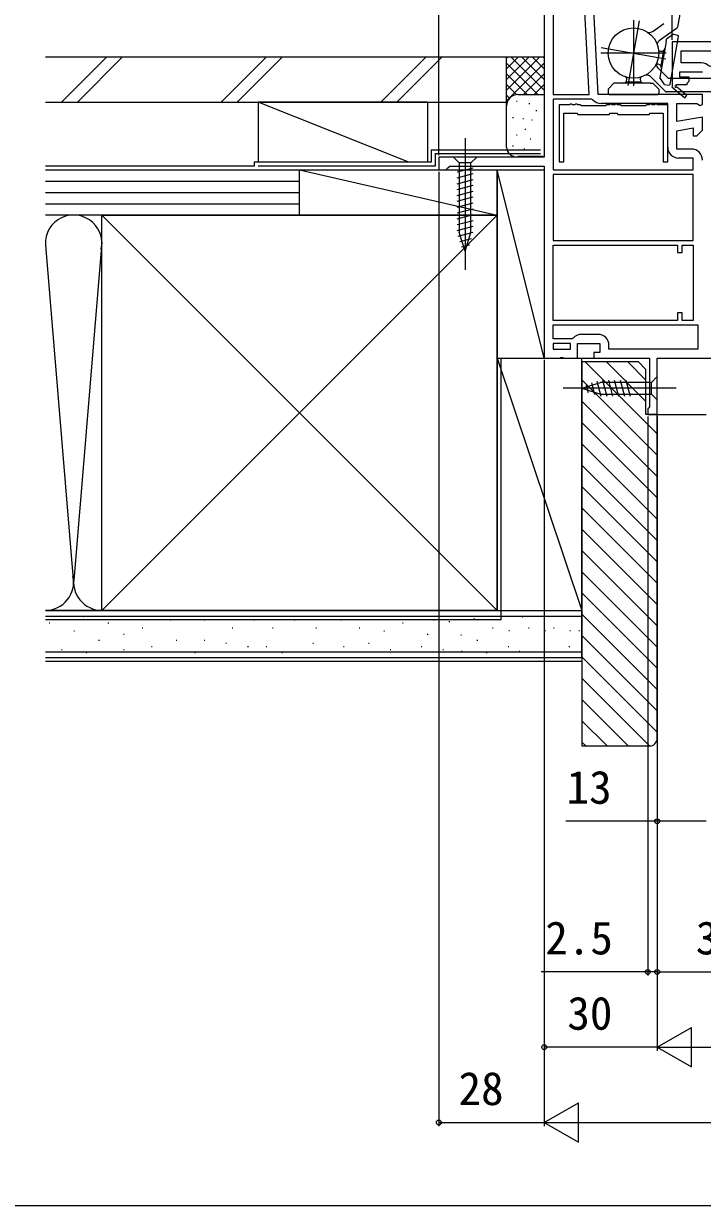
# Model space of a CAD drawing. Units: millimetres, scale not verified. Extents: x -525 to 525, y -783 to 779.
# Drawn here: x -312.8 to -132.5, y -782.7 to -468.9 of the extents above; entities that cross this region are included whole.
import ezdxf
from ezdxf.enums import TextEntityAlignment as Align

# ---------------------------------------------------------------- set-up
doc = ezdxf.new("R2010")
doc.units = ezdxf.units.MM
doc.header["$LTSCALE"] = 4
for name, color, linetype in [('0-2_YKK_11', 7, 'Continuous'), ('0-4_YKK_12', 2, 'Continuous'), ('0-5_YKK_13', 4, 'Continuous'), ('0-7_YKK_D', 6, 'Continuous'), ('0-8_YKK_ZWAK', 7, 'Continuous'), ('0-9_YSS_K', 3, 'Continuous'), ('0-A_YSS_KE', 3, 'Continuous')]:
    doc.layers.add(name, color=color, linetype=linetype)
doc.styles.add('ＭＳ ゴシック', font='')
doc.styles.get('ＭＳ ゴシック').set_extended_font_data('MS Gothic')

msp = doc.modelspace()

# ---------------------------------------------------------------- linework, layer by layer
at = {"layer": '0-2_YKK_11'}
msp.add_line((-160.2, -551.4), (-164.6, -551.4), dxfattribs=at)
for points in [[(-174.5, -442.7), (-174.5, -504.3), (-202.5, -504.3), (-202.5, -507.7), (-200.6, -507.7), (-200.1, -507.2), (-199.6, -506.7), (-174.5, -506.7), (-174.5, -557.7), (-170.258, -557.7), (-170.075, -557.58), (-169.525, -557.58), (-169.342, -557.7), (-165.7, -557.7), (-165.7, -553.8), (-159.7, -553.8), (-159.7, -556.2), (-161.3, -556.2), (-161.3, -557.7), (-146.5, -557.7), (-146.5, -570.608), (-146.75, -570.904), (-147, -571.2), (-147, -572.7), (-144.5, -572.7), (-144.5, -557.7), (-106.5, -557.7)], [(-135.4, -502.2), (-139.3, -502.2), (-139.3, -497.344), (-134.9, -496.568), (-134.9, -498.7), (-134, -498.7), (-132.5, -497.2), (-132.5, -493.708), (-139.3, -494.907), (-139.3, -490.1), (-133.944, -490.1), (-133.076, -490.642), (-132.5, -490.323), (-132.5, -487.7), (-160.142, -487.7), (-162.5, -442.7), (-174.5, -442.7)], [(-68.499, -473.7), (-140.499, -473.7), (-140.499, -485.566), (-140.577, -485.7), (-137.158, -488.605), (-136.64, -487.995), (-139.36, -485.684)], [(-138.1, -476.1), (-116.5, -476.1), (-116.499, -480.3), (-130.298, -480.3), (-130.652, -480.153)], [(-132.707, -479.3), (-138.099, -479.3), (-138.1, -476.1)], [(-139.425, -485.306), (-139.249, -485), (-136.499, -485), (-136.499, -484.7), (-135.999, -484.2), (-135.999, -483.1), (-138.499, -483.1), (-138.499, -481.7), (-132.499, -481.7)], [(-161.576, -489.076), (-161.958, -488.9), (-172.1, -488.9), (-172.1, -507.7)], [(-170.5, -490.4), (-170.5, -505.6), (-169.3, -505.6), (-169.3, -492.7), (-165.853, -492.7), (-165.553, -493), (-157.247, -493), (-156.947, -492.7), (-155.253, -492.7), (-154.953, -493), (-146.647, -493), (-146.347, -492.7), (-142.9, -492.7), (-142.9, -505.6), (-141.7, -505.6), (-141.7, -490.4), (-144.413, -490.4), (-144.606, -490.25), (-144.994, -490.25), (-145.187, -490.4), (-145.813, -490.4), (-146.006, -490.25), (-146.394, -490.25), (-146.587, -490.4), (-147.3, -490.4), (-147.6, -490.7), (-154, -490.7), (-154.3, -490.4), (-155.013, -490.4), (-155.206, -490.25), (-155.594, -490.25), (-155.787, -490.4), (-156.413, -490.4), (-156.606, -490.25), (-156.994, -490.25), (-157.187, -490.4), (-157.9, -490.4), (-158.2, -490.7), (-164.6, -490.7), (-164.9, -490.4)], [(-164.9, -490.4), (-165.613, -490.4), (-165.806, -490.25), (-166.194, -490.25), (-166.387, -490.4), (-167.013, -490.4), (-167.206, -490.25), (-167.594, -490.25), (-167.787, -490.4), (-170.5, -490.4)], [(-141.7, -501.7), (-141.7, -490.1), (-159.365, -490.1)], [(-172.1, -507.7), (-134.9, -507.7), (-134.9, -504.6), (-138.8, -504.6)], [(-172.1, -548.9), (-133.7, -548.9), (-133.7, -555.3), (-157.3, -555.3), (-157.3, -554.3)], [(-166.81, -552.422), (-167.192, -552.6), (-172.1, -552.6), (-172.1, -548.9)]]:
    msp.add_lwpolyline(points, dxfattribs=at)
for points in [[(-162.545, -487.7), (-164.778, -445.1), (-172.1, -445.1), (-172.1, -487.7)], [(-134.9, -508.9), (-172.1, -508.9), (-172.1, -526.5), (-134.9, -526.5)], [(-139.1, -547.7), (-172.1, -547.7), (-172.1, -527.7), (-139.1, -527.7), (-139.1, -529.7), (-137.9, -529.7), (-137.9, -527.7), (-134.9, -527.7), (-134.9, -547.7), (-137.9, -547.7), (-137.9, -545.7), (-139.1, -545.7)], [(-167.5, -553.8), (-172.1, -553.8), (-172.1, -555.3), (-167.5, -555.3)]]:
    msp.add_lwpolyline(points, close=True, dxfattribs=at)
for centre, radius, start, end in [((-132.707, -482.2), 2.9, 44.90088, 89.99999), ((-139.55, -485.522), 0.25, 59.99997, 319.64296), ((-159.365, -487.2), 2.9, 220.32022, 270.00001), ((-138.8, -501.7), 2.9, 180.00001, 269.99999), ((-135.4, -505.1), 2.9, 0.00001, 89.99999), ((-164.6, -554.3), 2.9, 90.00001, 139.63901), ((-160.2, -554.3), 2.9, 0.00001, 89.99999)]:
    msp.add_arc(centre, radius, start, end, dxfattribs=at)
at = {"layer": '0-4_YKK_12'}
for p, q in [((-170.258, -557.7), (-169.342, -557.7)), ((-166.7, -557.7), (-160.8, -557.7)), ((-145, -572.7), (-131.5, -572.7))]:
    msp.add_line(p, q, dxfattribs=at)
at = {"layer": '0-5_YKK_13'}
for p, q in [((-135.655, -450.126), (-139.127, -469.815)), ((-149.289, -468.132), (-152.31, -485.268)), ((-150.799, -468), (-150.799, -485.4)), ((-145.602, -470.865), (-142.766, -468.88)), ((-139.332, -470.138), (-143.66, -473.168)), ((-142.14, -473.657), (-143.819, -483.181)), ((-142.14, -473.657), (-142.023, -472.996)), ((-140.173, -471.719), (-142.023, -472.996)), ((-141.087, -484.962), (-138.847, -472.258)), ((-140.173, -471.719), (-139.09, -471.91)), ((-142.099, -476.7), (-159.499, -476.7)), ((-159.367, -475.189), (-142.232, -478.21)), ((-142.855, -476.026), (-143.564, -480.05)), ((-142.346, -486.853), (-146.082, -483.117)), ((-144.151, -480.805), (-141.703, -483.253)), ((-142.517, -485.014), (-143.819, -483.181)), ((-157.549, -486.3), (-155.971, -484.7)), ((-157.549, -486.3), (-157.549, -487.4)), ((-146.299, -484.7), (-155.971, -484.7)), ((-148.757, -484.407), (-152.842, -484.407)), ((-146.299, -484.7), (-145.628, -484.7)), ((-144.049, -486.3), (-145.628, -484.7)), ((-144.049, -486.3), (-144.049, -487.4)), ((-142.517, -485.014), (-141.434, -485.205)), ((-141.35, -483.4), (-120.499, -483.4)), ((-157.249, -487.7), (-144.349, -487.7)), ((-121.999, -487), (-141.992, -487)), ((-195.5, -499.3), (-195.5, -534.3)), ((-192.4, -504.3), (-198.6, -504.3)), ((-198.6, -504.3), (-197.05, -505.85)), ((-192.4, -504.3), (-193.95, -505.85)), ((-197.6, -508.276), (-193.4, -507.151)), ((-197.05, -505.85), (-197.05, -524.384)), ((-193.95, -505.85), (-197.05, -505.85)), ((-193.95, -524.384), (-193.95, -505.85)), ((-197.6, -509.829), (-193.4, -508.704)), ((-197.6, -511.382), (-193.4, -510.257)), ((-197.6, -512.935), (-193.4, -511.81)), ((-197.6, -514.488), (-193.4, -513.363)), ((-197.6, -516.041), (-193.4, -514.916)), ((-197.6, -517.594), (-193.4, -516.469)), ((-197.6, -519.147), (-193.4, -518.021)), ((-197.6, -520.7), (-193.4, -519.574)), ((-197.6, -522.253), (-193.4, -521.127)), ((-197.6, -523.806), (-193.4, -522.68)), ((-197.341, -525.289), (-193.4, -524.233)), ((-195.5, -529.3), (-197.05, -524.384)), ((-196.89, -526.721), (-193.854, -525.908)), ((-195.5, -529.3), (-193.95, -524.384)), ((-196.438, -528.153), (-194.388, -527.604)), ((-164.5, -565.7), (-159.584, -564.15)), ((-163.353, -564.762), (-162.804, -566.812)), ((-161.921, -564.31), (-161.108, -567.346)), ((-160.489, -563.859), (-159.433, -567.8)), ((-146.05, -564.15), (-159.584, -564.15)), ((-159.006, -563.6), (-157.88, -567.8)), ((-157.453, -563.6), (-156.327, -567.8)), ((-155.9, -563.6), (-154.774, -567.8)), ((-154.347, -563.6), (-153.221, -567.8)), ((-152.794, -563.6), (-151.669, -567.8)), ((-144.5, -562.6), (-146.05, -564.15)), ((-146.05, -567.25), (-146.05, -564.15)), ((-144.5, -568.8), (-144.5, -562.6)), ((-139.5, -565.7), (-169.5, -565.7)), ((-164.5, -565.7), (-159.584, -567.25)), ((-159.584, -567.25), (-146.05, -567.25)), ((-144.5, -568.8), (-146.05, -567.25))]:
    msp.add_line(p, q, dxfattribs=at)
msp.add_circle((-150.799, -476.7), 6.7, dxfattribs=at)
msp.add_circle((-150.799, -476.7), 6.7, dxfattribs=at)
for centre, radius, start, end in [((-139.619, -469.728), 0.5, 305, 350), ((-146.749, -469.227), 2, 264.26693, 305), ((-142.513, -474.806), 2, 125, 170.14215), ((-139.142, -472.206), 0.3, 349.99988, 79.99988), ((-143.45, -475.203), 1, 226.02295, 260), ((-143.428, -475.207), 1, 260, 350), ((-144.405, -480.62), 1, 80, 113.97705), ((-142.737, -479.391), 2, 184.26693, 225), ((-144.383, -480.623), 1, 350, 80), ((-153.549, -483.677), 1, 0, 33.97705), ((-148.049, -483.677), 1, 146.02295, 180), ((-147.496, -484.532), 2, 45, 90.14215), ((-141.35, -482.9), 0.5, 225, 270), ((-153.549, -483.7), 1, 270, 0), ((-148.049, -483.7), 1, 180, 270), ((-141.382, -484.91), 0.3, 260, 349.99988), ((-157.249, -487.4), 0.3, 180, 269.99988), ((-144.349, -487.4), 0.3, 269.99988, 359.99988), ((-141.992, -486.5), 0.5, 225, 270)]:
    msp.add_arc(centre, radius, start, end, dxfattribs=at)
at = {"layer": '0-7_YKK_D'}
for p, q in [((-202.5, -503.8), (-202.5, -379.703)), ((-140.499, -473.2), (-140.499, -379.703)), ((-140.499, -473.2), (-140.499, -379.703)), ((-140.499, -473.2), (-140.499, -399.703)), ((-202.5, -508.2), (-202.5, -761.7)), ((-174.5, -558.2), (-174.5, -741.7)), ((-174.5, -558.2), (-174.5, -761.7)), ((-174.5, -558.2), (-174.5, -761.7)), ((-147, -573.2), (-147, -721.7)), ((-144.5, -573.2), (-144.5, -741.7)), ((-144.5, -573.2), (-144.5, -741.7)), ((-144.5, -573.2), (-144.5, -721.7)), ((-144.5, -573.2), (-144.5, -721.7)), ((-144.5, -573.2), (-144.5, -681.7)), ((-147, -720.7), (-175.327, -720.7)), ((-144.5, -720.7), (-147, -720.7)), ((-144.5, -720.7), (-141.95, -720.7)), ((-144.5, -720.7), (-106.5, -720.7)), ((-144.5, -740.7), (-135.407, -735.45)), ((-135.407, -745.95), (-135.407, -735.45)), ((-144.5, -740.7), (-174.5, -740.7)), ((-144.5, -740.7), (-135.407, -745.95)), ((-144.5, -740.7), (-126.313, -740.7)), ((-134, -740.7), (235, -740.7)), ((-174.5, -760.7), (-165.407, -755.45)), ((-165.407, -765.95), (-165.407, -755.45)), ((-202.5, -760.7), (-174.5, -760.7)), ((-174.5, -760.7), (-165.407, -765.95)), ((-174.5, -760.7), (-156.313, -760.7)), ((-164, -760.7), (265, -760.7))]:
    msp.add_line(p, q, dxfattribs=at)
msp.add_lwpolyline([(-131.5, -680.7), (-144.5, -680.7), (-168.726, -680.7)], dxfattribs=at)
for centre in [(-144.5, -680.7), (-147, -720.7), (-144.5, -720.7), (-144.5, -720.7), (-174.5, -740.7), (-202.5, -760.7)]:
    msp.add_circle(centre, 0.637, dxfattribs=at)
at = {"layer": '0-8_YKK_ZWAK'}
msp.add_lwpolyline([(-525, -782.7), (525, -782.7), (525, 747.3)], dxfattribs=at)
at = {"layer": '0-9_YSS_K'}
for p, q in [((-302.706, -489.7), (-290.706, -477.7)), ((-298.463, -489.7), (-286.463, -477.7)), ((-260.279, -489.7), (-248.279, -477.7)), ((-256.037, -489.7), (-244.037, -477.7)), ((-217.853, -489.7), (-205.853, -477.7)), ((-213.61, -489.7), (-201.61, -477.7)), ((-184.5, -477.7), (-174.5, -477.7)), ((-184.5, -490.7), (-184.5, -477.7)), ((-175.642, -477.7), (-184.5, -486.558)), ((-178.471, -477.7), (-184.5, -483.729)), ((-181.299, -477.7), (-184.5, -480.901)), ((-184.127, -477.7), (-184.5, -478.073)), ((-174.5, -479.386), (-184.5, -489.386)), ((-176.186, -487.7), (-184.5, -479.386)), ((-174.5, -486.558), (-183.358, -477.7)), ((-174.5, -483.729), (-180.529, -477.7)), ((-174.5, -480.901), (-177.701, -477.7)), ((-174.5, -478.073), (-174.873, -477.7)), ((-179.015, -487.7), (-184.5, -482.215)), ((-174.5, -482.215), (-179.985, -487.7)), ((-181.825, -487.718), (-184.5, -485.043)), ((-174.5, -485.043), (-177.175, -487.718)), ((-183.705, -488.666), (-184.5, -487.872)), ((-181.695, -489.528), (-181.895, -489.528)), ((-181.5, -487.7), (-174.5, -487.7)), ((-210.5, -505.7), (-250.5, -489.7)), ((-250.5, -489.7), (-250.5, -505.7)), ((-205.5, -489.7), (-250.5, -489.7)), ((-205.5, -489.7), (-205.5, -505.7)), ((-184.5, -501.7), (-184.5, -490.7)), ((-178.357, -490.195), (-178.557, -490.195)), ((-176.501, -492.026), (-176.701, -492.026)), ((-182.696, -493.867), (-182.896, -493.867)), ((-180.026, -494.201), (-180.226, -494.201)), ((-177.689, -494.535), (-177.889, -494.535)), ((-181.695, -498.541), (-181.895, -498.541)), ((-179.423, -496.994), (-179.623, -496.994)), ((-182.696, -501.382), (-182.896, -501.382)), ((-178.023, -499.542), (-178.223, -499.542)), ((-174.8, -504.2), (-181.5, -504.2)), ((-179.692, -502.214), (-179.892, -502.214)), ((-307, -507.7), (-239.5, -507.7)), ((-250.5, -507.7), (-205.5, -507.7)), ((-239.5, -519.7), (-239.5, -507.7)), ((-239.5, -507.7), (-187, -519.7)), ((-187, -507.7), (-174.5, -507.7)), ((-187, -557.7), (-187, -507.7)), ((-174.5, -557.7), (-187, -507.7)), ((-174.5, -507.7), (-174.5, -557.7)), ((-307, -510.7), (-239.5, -510.7)), ((-307, -513.7), (-239.5, -513.7)), ((-307, -516.7), (-239.5, -516.7)), ((-292, -519.7), (-307, -519.7)), ((-239.5, -519.7), (-307, -519.7)), ((-187, -624.7), (-292, -519.7)), ((-187, -519.7), (-292, -624.7)), ((-292.006, -526.894), (-299.342, -615.668)), ((-306.842, -528.732), (-299.5, -617.581)), ((-187, -557.7), (-159.5, -557.7)), ((-187, -624.7), (-187, -557.7)), ((-187, -557.7), (-164.5, -624.7)), ((-164.5, -624.7), (-164.5, -557.7)), ((-163.653, -558.7), (-144.5, -577.853)), ((-157.996, -558.7), (-147.5, -569.196)), ((-152.339, -558.7), (-147.5, -563.539)), ((-164.5, -563.51), (-144.5, -583.51)), ((-164.5, -569.167), (-144.5, -589.167)), ((-164.5, -574.823), (-144.5, -594.823)), ((-164.5, -580.48), (-144.5, -600.48)), ((-164.5, -586.137), (-144.5, -606.137)), ((-164.5, -591.794), (-144.5, -611.794)), ((-164.5, -597.451), (-144.5, -617.451)), ((-164.5, -603.108), (-144.5, -623.108)), ((-164.5, -608.765), (-144.5, -628.765)), ((-164.5, -614.421), (-144.5, -634.421)), ((-164.5, -620.078), (-144.5, -640.078)), ((-292, -624.7), (-307, -624.7)), ((-307, -626.2), (-164.5, -626.2)), ((-296.76, -626.442), (-296.96, -626.442)), ((-273.684, -627.266), (-273.884, -627.266)), ((-264.618, -627.266), (-264.818, -627.266)), ((-251.431, -627.266), (-251.631, -627.266)), ((-240.717, -627.266), (-240.917, -627.266)), ((-228.424, -627.266), (-228.624, -627.266)), ((-203.699, -627.266), (-203.899, -627.266)), ((-192.981, -626.919), (-193.181, -626.919)), ((-187, -624.7), (-164.5, -624.7)), ((-180.184, -626.53), (-180.384, -626.53)), ((-164.5, -625.735), (-144.5, -645.735)), ((-305.826, -628.09), (-306.026, -628.09)), ((-299.233, -630.238), (-299.433, -630.238)), ((-290.167, -628.09), (-290.367, -628.09)), ((-281.101, -629.414), (-281.301, -629.414)), ((-257.201, -629.414), (-257.401, -629.414)), ((-246.486, -629.414), (-246.686, -629.414)), ((-234.948, -629.414), (-235.148, -629.414)), ((-223.479, -629.414), (-223.679, -629.414)), ((-216.885, -630.238), (-217.085, -630.238)), ((-211.94, -628.09), (-212.14, -628.09)), ((-199.608, -627.699), (-199.808, -627.699)), ((-188.04, -629.414), (-188.24, -629.414)), ((-183.692, -630.148), (-183.892, -630.148)), ((-178.503, -629.414), (-178.703, -629.414)), ((-174.155, -630.148), (-174.355, -630.148)), ((-171.862, -629.414), (-172.062, -629.414)), ((-167.514, -630.148), (-167.714, -630.148)), ((-165.117, -630.148), (-165.317, -630.148)), ((-292.639, -632.711), (-292.839, -632.711)), ((-286.046, -631.062), (-286.246, -631.062)), ((-272.035, -632.711), (-272.235, -632.711)), ((-264.618, -632.711), (-264.818, -632.711)), ((-258.849, -633.535), (-259.049, -633.535)), ((-235.772, -633.535), (-235.972, -633.535)), ((-221.006, -633.535), (-221.206, -633.535)), ((-205.347, -631.062), (-205.547, -631.062)), ((-196.489, -631.317), (-196.69, -631.317)), ((-192.161, -632.711), (-192.361, -632.711)), ((-164.5, -631.392), (-144.5, -651.392)), ((-307, -635.7), (-164.5, -635.7)), ((-302.529, -635.183), (-302.729, -635.183)), ((-295.936, -636.007), (-296.136, -636.007)), ((-286.046, -635.183), (-286.246, -635.183)), ((-278.629, -634.359), (-278.829, -634.359)), ((-267.09, -636.007), (-267.29, -636.007)), ((-253.08, -634.359), (-253.28, -634.359)), ((-248.135, -634.359), (-248.335, -634.359)), ((-244.014, -636.007), (-244.214, -636.007)), ((-227.599, -634.359), (-227.799, -634.359)), ((-215.237, -635.183), (-215.437, -635.183)), ((-206.995, -634.359), (-207.195, -634.359)), ((-201.226, -635.183), (-201.426, -635.183)), ((-196.3, -635.605), (-196.5, -635.605)), ((-189.688, -636.007), (-189.888, -636.007)), ((-183.919, -634.359), (-184.119, -634.359)), ((-180.963, -635.605), (-181.163, -635.605)), ((-174.383, -634.359), (-174.583, -634.359)), ((-167.741, -634.359), (-167.941, -634.359)), ((-164.5, -637.049), (-144.5, -657.049)), ((-307, -638.2), (-164.5, -638.2)), ((-164.5, -642.706), (-146.506, -660.7)), ((-164.5, -648.363), (-152.163, -660.7)), ((-164.5, -654.019), (-157.819, -660.7)), ((-164.5, -659.676), (-163.476, -660.7))]:
    msp.add_line(p, q, dxfattribs=at)
msp.add_lwpolyline([(-239.5, -519.7), (-239.5, -507.7), (-187, -507.7), (-187, -519.7)], close=True, dxfattribs=at)
for centre, radius, start, end in [((-181.5, -490.7), 3, 90, 180), ((-181.892, -501.621), 2.609, 181.73764, 278.65122), ((-299.5, -527.2), 7.5, 348.21621, 191.78332), ((-307, -617.2), 7.5, 270, 11.78354), ((-292, -617.2), 7.5, 168.21647, 270)]:
    msp.add_arc(centre, radius, start, end, dxfattribs=at)
at = {"layer": '0-A_YSS_KE'}
for p, q in [((-307, -477.7), (-184.5, -477.7)), ((-204.5, -502.35), (-175.5, -502.35)), ((-203.5, -503.35), (-175.5, -503.35)), ((-251.5, -506.7), (-307, -506.7)), ((-251.5, -505.7), (-251.5, -506.7)), ((-292, -533.665), (-292, -519.7)), ((-292, -624.7), (-292, -527.2)), ((-186, -557.7), (-186, -627.2)), ((-307, -624.7), (-164.5, -624.7)), ((-186, -627.2), (-307, -627.2)), ((-164.5, -637.2), (-164.5, -624.7)), ((-307, -637.2), (-164.5, -637.2))]:
    msp.add_line(p, q, dxfattribs=at)
for points in [[(-307, -489.7), (-184.5, -489.7), (-184.5, -477.7)], [(-204.5, -502.35), (-204.5, -505.7), (-251.5, -505.7)], [(-203.5, -503.35), (-203.5, -506.7), (-250.5, -506.7)], [(-292, -519.7), (-187, -519.7), (-187, -624.7), (-292, -624.7)], [(-164.5, -558.7), (-164.5, -660.7), (-146.5, -660.7)], [(-144.5, -658.7), (-144.5, -572.7), (-147.5, -572.7), (-147.5, -560.7), (-149.5, -558.7), (-164.5, -558.7)]]:
    msp.add_lwpolyline(points, dxfattribs=at)
msp.add_arc((-146.5, -658.7), 2, 270.00001, 359.99999, dxfattribs=at)

# ---------------------------------------------------------------- texts
at = {"layer": '0-7_YKK_D', "style": 'ＭＳ ゴシック'}
for s, p in [('13', (-168.567, -678.7)), ('2.5', (-174.214, -718.7)), ('38', (-134.261, -718.7)), ('30', (-168.364, -738.7)), ('28', (-197.261, -758.7))]:
    msp.add_text(s, height=8.798, dxfattribs=at).set_placement(p, align=Align.BOTTOM_LEFT)

doc.saveas('drawing.dxf')
